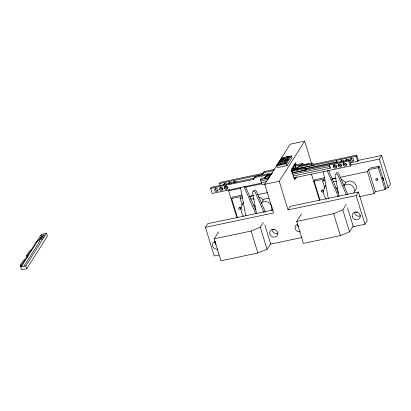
<?xml version="1.0" encoding="UTF-8"?>
<svg xmlns="http://www.w3.org/2000/svg" width="411" height="411" viewBox="0 0 411 411"><rect width="100%" height="100%" fill="white"/><g stroke="black" fill="none" stroke-linecap="round" stroke-linejoin="round"><path stroke-width="0.62" d="M21.1 266.801L20.55 265.008L23.329 260.631L25.425 259.315M27.157 257.271L26.602 255.472L29.484 250.936L31.339 250.006M20.581 266.662L36.718 241.252L37.858 240.641L40.021 240.892L23.889 266.302L21.721 266.051L20.581 266.662L21.562 269.847L26.715 268.758L47.409 236.171L46.525 233.304L41.372 234.388L36.815 241.57L36.718 241.252M21.721 266.051L37.858 240.641M23.889 266.302L25.831 265.891L46.525 233.304M261.694 183.054L212.235 193.468L210.679 188.402L211.362 187.329L254.075 178.23L255.282 176.514L267.566 173.925L270.751 174.721M220.301 185.746L219.608 183.496L220.291 182.417L263.004 173.324L264.211 171.608L274.656 169.409M219.073 254.959L214.234 255.976L205.418 227.314L207.694 223.728L273.325 209.908M236.859 217.63L228.603 190.802L229.256 189.774M237.455 217.45L231.634 198.528L232.544 197.09L242.269 195.045M270.798 243.286L267.037 249.21L257.892 253.001L220.954 260.78L214.193 238.806L218.637 231.809M242.213 205.094L240.147 198.379L241.355 196.479L231.634 198.528M210.679 188.402L253.32 179.427L254.075 178.23M253.32 179.427L255.282 176.514M219.608 183.496L262.249 174.521L263.004 173.324M262.249 174.521L264.211 171.608M265.136 183.933L262.007 184.59L260.374 179.648L261.134 178.451L265.023 177.634L266.523 175.79L270.895 174.87M265.023 177.634L264.263 178.826L266.523 175.79M254.568 177.639L266.852 175.05L267.566 173.925M267.982 174.577L268.491 173.781L272.375 172.959L271.666 174.084M205.418 227.314L273.546 212.97L264.73 184.308L290.197 144.204L304.685 141.153L311.435 163.11M288.979 156.416L291.409 155.908L291.995 157.819L287.042 165.623L277.322 167.667L276.731 165.756L281.689 157.952L287.762 156.673M281.592 164.734L286.549 156.93M268.912 198.585A6.247 5.703 32.4 0 0 263.179 200.111L261.196 203.229A6.247 5.703 32.4 0 1 271.584 205.849M276.731 165.756L286.457 163.712L291.409 155.908M264.73 184.308L279.218 181.261L304.685 141.153M292.915 169.24L293.387 168.489L295.817 169.44L299.706 168.623M306.765 168.844L304.633 167.765L292.344 170.354L291.635 171.479L303.919 168.89L306.005 170.041L306.765 168.844L349.407 159.864L350.963 164.929L350.28 166.008L293.937 177.871M299.701 165.684L297.441 167.683L296.685 168.88L299.701 165.684L311.99 163.095L314.122 164.174L356.758 155.194L358.32 160.259L357.632 161.333L350.121 162.915M214.193 238.806L251.136 231.028L260.281 227.237L263.359 222.392M295.36 166.018L301.602 164.708L302.316 163.583L304.746 164.534L308.635 163.717M294.954 177.434L295.314 178.6L294.584 179.751L291.353 169.24L292.082 168.094L292.802 170.426M295.725 177.953L296.454 176.807M303.919 168.89L304.633 167.765M298.987 166.804L311.276 164.22L311.99 163.095M314.122 164.174L313.362 165.366L311.276 164.22M279.218 181.261L288.034 209.918L290.315 206.332L358.443 191.988L367.259 220.645L364.983 224.236L353.316 226.692L347.439 207.586M319.958 200.075L314.138 181.153L315.047 179.72L324.772 177.675M293.331 175.959L330.249 168.191L329.278 165.037L348.723 160.942L349.407 159.864M353.301 225.916L349.54 231.84L340.395 235.631L303.457 243.41L296.696 221.437L301.484 213.9M324.906 188.336L322.65 181.01L323.858 179.109L314.138 181.153M305.568 168.428L336.85 161.842L336.635 160.367L356.075 156.272L356.758 155.194M344.028 185.34L345.682 182.741A6.247 5.703 32.4 0 1 354.272 182.731A6.247 5.703 32.4 0 1 354.986 191.023M296.696 221.437L333.64 213.658L342.784 209.867L346.201 204.483M340.041 177.352L367.372 171.598L368.58 169.692L378.3 167.647L379.209 166.208L385.97 188.181L385.061 189.62L375.341 191.665L374.128 193.571L359.224 196.705M288.034 209.918L356.167 195.574L358.443 191.988M350.598 165.114L379.353 159.062L381.634 155.471L390.45 184.133L388.169 187.719L385.713 188.238M291.445 171.156L292.344 170.354M294.867 164.893L296.074 164.641L295.488 162.73L294.759 163.876L296.192 168.546M294.826 165.16L302.316 163.583M263.497 172.728L273.942 170.529M292.601 168.464L293.808 168.207L294.225 169.255M292.139 168.751L293.387 168.489M293.783 168.453L297.441 167.683M296.732 168.808L313.408 165.294M269.395 174.624L271.62 174.156M294.857 169.265L336.558 160.485M265.814 176.915L270.181 175.995M264.309 178.754L269.205 177.727M291.846 172.959L306.051 169.969M260.374 179.648L269.159 177.799M291.8 173.031L329.201 165.155M223.045 188.166L221.164 188.562L220.82 187.437M224.92 187.77L228.048 187.108M357.878 160.47L381.634 155.471M260.666 181.004L268.178 179.422M292.581 174.285L329.499 166.512M333.845 166.342L336.347 165.818M338.854 165.289L341.356 164.76M343.863 164.236L346.365 163.706M261.422 182.679L267.052 181.492M228.603 190.802L240.481 188.3M245.48 187.246L261.735 183.825M294.106 178.857L295.314 178.6M369.489 168.258L379.209 166.208M240.147 198.379L242.634 197.861M249.467 196.422L253.191 195.636M257.538 194.722L267.479 192.625M322.65 181.01L325.137 180.486M331.97 179.047L335.695 178.266M302.09 237.476L270.7 244.088L264.823 224.981M20.55 265.008L21.552 265.419M266.852 175.05L268.948 175.625M301.602 164.708L303.035 165.32M292.673 169.615L294.584 170.431M26.602 255.472L27.429 256.166M345.682 182.741L345.204 182.114A11.97 10.927 32.4 0 0 341.048 179.371M263.179 200.111L262.701 199.484A11.97 10.927 32.4 0 0 258.545 196.741M347.87 194.722L338.792 173.689A1.459 1.331 32.4 0 0 336.044 173.55M346.201 194.403L337.878 175.122A1.459 1.331 32.4 0 0 336.106 174.069A1.459 1.331 32.4 0 0 335.155 175.697L339.07 196.345M328.589 170.488L338.176 192.692A5.204 4.752 32.4 0 0 337.647 191.973M327.177 170.755L337.261 194.131A5.204 4.752 32.4 0 1 338.027 196.602M265.367 212.091L256.289 191.058A1.459 1.331 32.4 0 0 253.505 191.274M263.949 212.359L255.375 192.492A1.459 1.331 32.4 0 0 253.602 191.444A1.459 1.331 32.4 0 0 252.652 193.067L256.567 213.715M245.331 186.106L255.673 210.067A5.204 4.752 32.4 0 0 255.139 209.343M243.913 186.373L254.758 211.501A5.204 4.752 32.4 0 1 255.519 213.972M379.353 159.062L388.169 187.719M382.523 177.634L383.088 179.463M378.3 167.647L385.061 189.62M368.58 169.692L375.341 191.665M367.372 171.598L374.128 193.571M356.075 156.272L357.632 161.333M348.723 160.942L350.28 166.008M356.167 195.574L364.983 224.236M336.635 160.367L337.282 162.468M329.278 165.037L330.249 168.191M342.784 209.867L349.54 231.84M333.64 213.658L340.395 235.631M311.41 174.012L319.475 200.234M295.427 168.027L294.348 164.523L293.618 165.674L294.497 168.829M293.808 168.207L293.223 166.296L292.493 167.447L293.392 170.365M286.457 163.712L287.042 165.623M297.379 224.314L297.944 226.142M260.281 227.237L267.037 249.21M251.136 231.028L257.892 253.001M214.876 241.683L215.626 244.124M25.831 265.891L26.715 268.758M323.252 171.7L327.875 196.109A5.204 4.752 32.4 0 0 328.636 198.58M240.389 187.195L245.372 213.479A5.204 4.752 32.4 0 0 246.132 215.95M357.236 211.942A1.043 0.95 32.4 0 1 355.798 211.87M288.609 156.375A1.485 0.416 -17.1 0 1 288.887 157.002A1.485 0.416 -17.1 0 1 286.616 157.48A1.485 0.416 -17.1 0 1 287.89 156.529M283.734 163.727A1.485 0.416 -17.1 0 1 285.275 163.182A1.485 0.416 -17.1 0 1 286.195 163.316M279.737 164.76A0.986 0.277 -17.1 0 1 279.161 164.482A0.986 0.277 -17.1 0 1 280.713 164.03A0.986 0.277 -17.1 0 1 280.225 164.616M278.679 165.073A1.485 0.416 -17.1 0 1 280.019 164.359M286.292 160.09A0.986 0.277 -17.1 0 1 286.904 159.489A0.986 0.277 -17.1 0 1 288.039 159.489A0.986 0.277 -17.1 0 1 286.652 160.095M286.174 160.074A1.485 0.416 -17.1 0 1 286.801 159.781M287.166 159.658A1.485 0.416 -17.1 0 1 288.63 159.663M282.604 158.99A1.485 0.416 -17.1 0 1 283.051 159.509A1.485 0.416 -17.1 0 1 280.872 160.146A1.485 0.416 -17.1 0 1 281.181 159.406M281.52 159.263A1.485 0.416 -17.1 0 1 282.254 159.047M345.461 160.768A1.716 1.567 32.4 0 1 348.739 160.511M340.668 162.211A1.716 1.567 32.4 0 1 343.699 161.138M343.904 162.371A1.716 1.567 32.4 0 1 343.75 162.751M353.563 160.187A1.716 1.567 32.4 0 1 351.2 157.875M346.668 160.855A1.716 1.567 32.4 0 1 346.185 159.278M341.808 161.877A1.716 1.567 32.4 0 1 341.479 159.92M346.802 164.297A1.716 1.567 32.4 0 1 343.694 162.926M341.685 165.643A1.716 1.567 32.4 0 1 338.828 163.948M336.825 166.666A1.716 1.567 32.4 0 1 334.122 164.59M224.509 184.662A1.716 1.567 32.4 0 1 224.452 183.054M229.646 183.984A1.716 1.567 32.4 0 1 229.158 182.407M234.229 182.618A1.716 1.567 32.4 0 1 234.172 181.004M226.723 185.88A1.716 1.567 32.4 0 1 224.863 186.537M223.641 185.34A1.716 1.567 32.4 0 1 226.672 184.272M228.434 183.897A1.716 1.567 32.4 0 1 231.532 183.244M233.294 182.874A1.716 1.567 32.4 0 1 236.392 182.222M282.552 158.882A0.986 0.277 -17.1 0 1 283.826 158.492A0.986 0.277 -17.1 0 1 284.037 158.816A0.986 0.277 -17.1 0 1 282.794 159.263M283.307 158.826A1.485 0.416 -17.1 0 1 284.777 158.831M217.887 190.272A1.716 1.567 32.4 0 1 215.523 187.961M223.086 189.009A1.716 1.567 32.4 0 1 220.229 187.318M227.946 187.986A1.716 1.567 32.4 0 1 225.243 185.911M286.965 160.588A1.562 0.437 -17.1 0 1 287.114 161.158A1.562 0.437 -17.1 0 1 285.121 161.816A1.562 0.437 -17.1 0 1 284.618 161.364M282.105 161.61A1.562 0.437 -17.1 0 1 282.172 162.232A1.562 0.437 -17.1 0 1 280.05 162.848L279.804 162.828A1.562 0.437 -17.1 0 1 279.619 162.535M283.477 159.858A1.562 0.437 -17.1 0 1 283.42 160.377A1.562 0.437 -17.1 0 1 281.864 160.994M280.708 160.891A1.562 0.437 -17.1 0 1 280.883 160.614M289.231 157.017A1.562 0.437 -17.1 0 1 289.298 157.644A1.562 0.437 -17.1 0 1 287.181 158.261A1.562 0.437 -17.1 0 1 287.114 157.634M282.069 159.263A1.562 0.437 -17.1 0 1 283.035 158.302A1.562 0.437 -17.1 0 1 284.828 158.312A1.562 0.437 -17.1 0 1 282.634 159.263M298.658 226.954A4.161 3.802 32.4 0 1 297.379 224.134M360.632 215.801A4.161 3.802 32.4 0 1 354.431 212.122M216.042 244.35A4.161 3.802 32.4 0 1 214.763 241.529M278.211 233.155A4.161 3.802 32.4 0 1 272.005 229.477M382.852 177.614A4.161 3.802 32.4 0 1 383.355 180.599M217.722 249.138A4.161 3.802 32.4 0 1 212.657 246.138A4.161 3.802 32.4 0 1 215.369 241.493M300.338 231.742A4.161 3.802 32.4 0 1 295.273 228.742A4.161 3.802 32.4 0 1 297.985 224.103M281.509 160.876A1.485 0.416 -17.1 0 1 281.874 161.451A1.485 0.416 -17.1 0 1 279.629 162.016A1.485 0.416 -17.1 0 1 280.425 161.148M378.022 179.175A1.043 0.95 32.4 0 1 376.866 178.667M323.585 190.637A1.043 0.95 32.4 0 1 322.43 190.129M331.579 179.386A11.97 10.927 32.4 0 1 336.234 178.41M343.699 185.859A6.247 5.703 32.4 0 1 351.646 185.351A6.247 5.703 32.4 0 1 353.866 192.929M326.391 199.386A11.97 10.927 32.4 0 1 325.923 185.258M333.033 181.595A11.97 10.927 32.4 0 1 336.691 181.77M335.51 187.925A5.204 4.752 32.4 0 1 337.626 188.664M241.082 208.007A1.043 0.95 32.4 0 1 239.813 207.257M249.621 196.53A11.97 10.927 32.4 0 1 253.119 195.795M271.743 206.348A6.247 5.703 32.4 0 1 271.363 210.298M243.497 216.268A11.97 10.927 32.4 0 1 243.42 202.633M250.53 198.965A11.97 10.927 32.4 0 1 254.188 199.145M253.885 205.49A5.204 4.752 32.4 0 1 255.123 206.034M274.733 229.312A1.043 0.95 32.4 0 1 273.125 229.03M287.376 156.961A0.986 0.277 -17.1 0 0 288.774 156.308A0.986 0.277 -17.1 0 0 287.325 156.478A0.986 0.277 -17.1 0 0 287.376 156.961M284.212 163.748A0.986 0.277 -17.1 0 0 285.609 163.09A0.986 0.277 -17.1 0 0 284.16 163.265A0.986 0.277 -17.1 0 0 284.212 163.748M281.371 159.576A0.986 0.277 -17.1 0 0 282.768 158.918A0.986 0.277 -17.1 0 0 281.319 159.093A0.986 0.277 -17.1 0 0 281.371 159.576M285.039 160.454A0.986 0.277 -17.1 0 0 286.436 159.797A0.986 0.277 -17.1 0 0 284.987 159.971A0.986 0.277 -17.1 0 0 285.039 160.454M284.926 161.009A1.485 0.416 -17.1 0 0 287.022 160.023A1.485 0.416 -17.1 0 0 284.849 160.285A1.485 0.416 -17.1 0 0 284.926 161.009M350.388 160.167A1.716 1.567 32.4 0 0 353.219 161.025A1.716 1.567 32.4 0 0 352.376 158.292A1.716 1.567 32.4 0 0 350.388 160.167M343.036 164.837A1.716 1.567 32.4 0 0 345.862 165.695A1.716 1.567 32.4 0 0 345.019 162.962A1.716 1.567 32.4 0 0 343.036 164.837M338.176 165.859A1.716 1.567 32.4 0 0 341.002 166.717A1.716 1.567 32.4 0 0 340.159 163.989A1.716 1.567 32.4 0 0 338.176 165.859M333.316 166.881A1.716 1.567 32.4 0 0 336.141 167.739A1.716 1.567 32.4 0 0 335.299 165.011A1.716 1.567 32.4 0 0 333.316 166.881M214.712 190.252A1.716 1.567 32.4 0 0 217.537 191.11A1.716 1.567 32.4 0 0 216.7 188.377A1.716 1.567 32.4 0 0 214.712 190.252M219.572 189.224A1.716 1.567 32.4 0 0 222.402 190.082A1.716 1.567 32.4 0 0 221.56 187.354A1.716 1.567 32.4 0 0 219.572 189.224M224.437 188.202A1.716 1.567 32.4 0 0 227.262 189.06A1.716 1.567 32.4 0 0 226.42 186.332A1.716 1.567 32.4 0 0 224.437 188.202M279.228 164.626A1.562 0.437 -17.1 0 0 281.437 163.588A1.562 0.437 -17.1 0 0 279.151 163.861A1.562 0.437 -17.1 0 0 279.228 164.626M284.093 163.599A1.562 0.437 -17.1 0 0 286.297 162.566A1.562 0.437 -17.1 0 0 284.011 162.838A1.562 0.437 -17.1 0 0 284.093 163.599M286.359 160.033A1.562 0.437 -17.1 0 0 288.563 158.995A1.562 0.437 -17.1 0 0 286.277 159.268A1.562 0.437 -17.1 0 0 286.359 160.033M269.899 234.085A4.161 3.802 32.4 0 0 276.752 236.166A4.161 3.802 32.4 0 0 274.712 229.544A4.161 3.802 32.4 0 0 269.899 234.085M352.319 216.725A4.161 3.802 32.4 0 0 359.173 218.806A4.161 3.802 32.4 0 0 357.133 212.189A4.161 3.802 32.4 0 0 352.319 216.725M280.276 161.461A0.986 0.277 -17.1 0 0 281.674 160.809A0.986 0.277 -17.1 0 0 280.225 160.978A0.986 0.277 -17.1 0 0 280.276 161.461M42.03 236.299A1.716 0.478 -17.1 0 0 44.455 235.164A1.716 0.478 -17.1 0 0 41.943 235.462A1.716 0.478 -17.1 0 0 42.03 236.299M40.895 238.097A1.716 0.478 -17.1 0 0 43.319 236.957A1.716 0.478 -17.1 0 0 40.802 237.255A1.716 0.478 -17.1 0 0 40.895 238.097M39.754 239.89A1.716 0.478 -17.1 0 0 42.179 238.75A1.716 0.478 -17.1 0 0 39.662 239.053A1.716 0.478 -17.1 0 0 39.754 239.89M375.849 179.859A1.043 0.95 32.4 0 0 377.56 180.383A1.043 0.95 32.4 0 0 377.051 178.728A1.043 0.95 32.4 0 0 375.849 179.859M321.407 191.326A1.043 0.95 32.4 0 0 323.118 191.845A1.043 0.95 32.4 0 0 322.609 190.19A1.043 0.95 32.4 0 0 321.407 191.326M238.904 208.696A1.043 0.95 32.4 0 0 240.615 209.214A1.043 0.95 32.4 0 0 240.106 207.56A1.043 0.95 32.4 0 0 238.904 208.696"/></g></svg>
